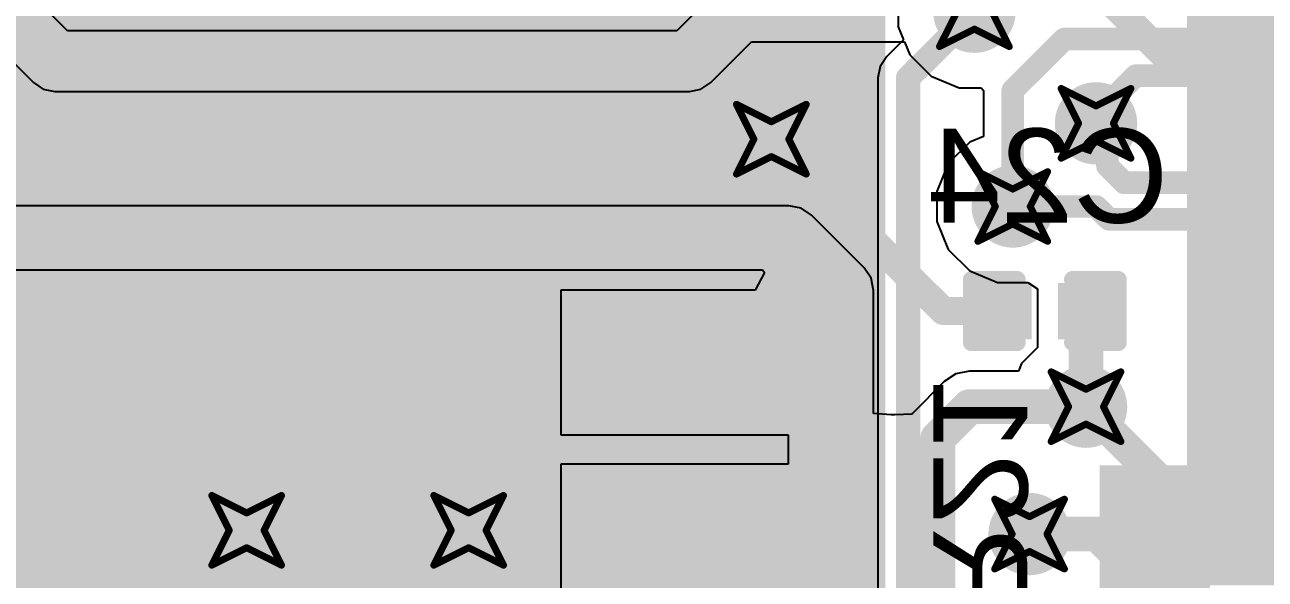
# Model space of a CAD drawing. Header units: inches. Extents: x -6 to 328, y -12 to 81.
# Drawn here: x 13.58 to 22.62, y 15.83 to 19.87 of the extents above; entities that cross this region are included whole.
import ezdxf

# ---------------------------------------------------------------- set-up
doc = ezdxf.new("R2010")
doc.units = ezdxf.units.IN
for name, color, linetype in [('Bottom Layer', 5, 'Continuous'), ('Bottom Overlay', 54, 'Continuous'), ('Bottom Paste', 16, 'Continuous'), ('Bottom Solder', 6, 'Continuous'), ('Drill Drawing', 1, 'Continuous'), ('Top Layer', 1, 'Continuous'), ('Top Paste', 8, 'Continuous'), ('Top Solder', 216, 'Continuous'), ('Via Holes', 16, 'Continuous')]:
    doc.layers.add(name, color=color, linetype=linetype)
doc.styles.add('Arial', font='', dxfattribs={"height": 0.2})
doc.styles.get('Arial').set_extended_font_data('Arial')

# ---------------------------------------------------------------- blocks, each defined once
blk = doc.blocks.new('TLE5012BE5000FUMA1_B_7')
at = {"layer": 'Bottom Layer'}
for points in [[(-3.5, 2.23), (-2.19, 2.23), (-2.19, 1.58), (-3.5, 1.58)], [(2.19, 2.23), (3.5, 2.23), (3.5, 1.58), (2.19, 1.58)], [(-3.5, 0.96), (-2.19, 0.96), (-2.19, 0.31), (-3.5, 0.31)], [(2.19, 0.96), (3.5, 0.96), (3.5, 0.31), (2.19, 0.31)], [(-3.5, -0.31), (-2.19, -0.31), (-2.19, -0.96), (-3.5, -0.96)], [(2.19, -0.31), (3.5, -0.31), (3.5, -0.96), (2.19, -0.96)], [(-3.5, -1.58), (-2.19, -1.58), (-2.19, -2.23), (-3.5, -2.23)], [(2.19, -1.58), (3.5, -1.58), (3.5, -2.23), (2.19, -2.23)]]:
    blk.add_hatch(color=5, dxfattribs=at).paths.add_polyline_path(points)
at = {"layer": 'Bottom Paste'}
for points in [[(-3.5, 2.23), (-2.19, 2.23), (-2.19, 1.58), (-3.5, 1.58)], [(2.19, 2.23), (3.5, 2.23), (3.5, 1.58), (2.19, 1.58)], [(-3.5, 0.96), (-2.19, 0.96), (-2.19, 0.31), (-3.5, 0.31)], [(2.19, 0.96), (3.5, 0.96), (3.5, 0.31), (2.19, 0.31)], [(-3.5, -0.31), (-2.19, -0.31), (-2.19, -0.96), (-3.5, -0.96)], [(2.19, -0.31), (3.5, -0.31), (3.5, -0.96), (2.19, -0.96)], [(-3.5, -1.58), (-2.19, -1.58), (-2.19, -2.23), (-3.5, -2.23)], [(2.19, -1.58), (3.5, -1.58), (3.5, -2.23), (2.19, -2.23)]]:
    blk.add_hatch(color=16, dxfattribs=at).paths.add_polyline_path(points)
at = {"layer": 'Bottom Solder'}
for points in [[(-3.6016, 2.3316), (-2.0884, 2.3316), (-2.0884, 1.4784), (-3.6016, 1.4784)], [(2.0884, 2.3316), (3.6016, 2.3316), (3.6016, 1.4784), (2.0884, 1.4784)], [(-3.6016, 1.0616), (-2.0884, 1.0616), (-2.0884, 0.2084), (-3.6016, 0.2084)], [(2.0884, 1.0616), (3.6016, 1.0616), (3.6016, 0.2084), (2.0884, 0.2084)], [(-3.6016, -0.2084), (-2.0884, -0.2084), (-2.0884, -1.0616), (-3.6016, -1.0616)], [(2.0884, -0.2084), (3.6016, -0.2084), (3.6016, -1.0616), (2.0884, -1.0616)], [(-3.6016, -1.4784), (-2.0884, -1.4784), (-2.0884, -2.3316), (-3.6016, -2.3316)], [(2.0884, -1.4784), (3.6016, -1.4784), (3.6016, -2.3316), (2.0884, -2.3316)]]:
    blk.add_hatch(color=6, dxfattribs=at).paths.add_polyline_path(points)
at = {"layer": 'Bottom Overlay'}
for points in [[(1.9304, 2.5146, 0.127, 0.127, 0), (-1.9558, 2.5146, 0.127, 0.127, 0)], [(1.9304, -2.5146, 0.127, 0.127, 0), (-1.9558, -2.5146, 0.127, 0.127, 0)]]:
    blk.add_lwpolyline(points, format="xyseb", dxfattribs=at)
for points in [[(-1.9875, 2.5146, 0.0635, 0.0635, 1), (-1.9241, 2.5146, 0.0635, 0.0635, 1)], [(1.8986, 2.5146, 0.0635, 0.0635, 1), (1.9622, 2.5146, 0.0635, 0.0635, 1)], [(-3.7084, -1.9558, 0.254, 0.254, 1), (-3.9624, -1.9558, 0.254, 0.254, 1)], [(-4.0259, -1.9558, 0.127, 0.127, 1), (-3.8989, -1.9558, 0.127, 0.127, 1)], [(-3.7719, -1.9558, 0.127, 0.127, 1), (-3.6449, -1.9558, 0.127, 0.127, 1)], [(-1.9875, -2.5146, 0.0635, 0.0635, 1), (-1.9241, -2.5146, 0.0635, 0.0635, 1)], [(1.8986, -2.5146, 0.0635, 0.0635, 1), (1.9622, -2.5146, 0.0635, 0.0635, 1)]]:
    blk.add_lwpolyline(points, format="xyseb", close=True, dxfattribs=at)
blk = doc.blocks.new('LAN9255_ZMX019_9')
at = {"layer": 'Top Layer'}
for points in [[(-3.3, 8.45), (-3.3, 6.95), (-3.5, 6.95), (-3.5, 8.45)], [(-2.9, 8.45), (-2.9, 6.95), (-3.1, 6.95), (-3.1, 8.45)], [(-2.5, 8.45), (-2.5, 6.95), (-2.7, 6.95), (-2.7, 8.45)], [(-2.1, 8.45), (-2.1, 6.95), (-2.3, 6.95), (-2.3, 8.45)], [(-1.7, 8.45), (-1.7, 6.95), (-1.9, 6.95), (-1.9, 8.45)], [(-1.3, 8.45), (-1.3, 6.95), (-1.5, 6.95), (-1.5, 8.45)], [(-0.9, 8.45), (-0.9, 6.95), (-1.1, 6.95), (-1.1, 8.45)], [(-0.5, 8.45), (-0.5, 6.95), (-0.7, 6.95), (-0.7, 8.45)], [(-0.1, 8.45), (-0.1, 6.95), (-0.3, 6.95), (-0.3, 8.45)], [(0.3, 8.45), (0.3, 6.95), (0.1, 6.95), (0.1, 8.45)], [(-4.55, -4.55), (-4.55, 4.55), (4.55, 4.55), (4.55, -4.55)]]:
    blk.add_hatch(color=1, dxfattribs=at).paths.add_polyline_path(points)
at = {"layer": 'Top Paste'}
for points in [[(-3.3, 8.45), (-3.3, 6.95), (-3.5, 6.95), (-3.5, 8.45)], [(-2.9, 8.45), (-2.9, 6.95), (-3.1, 6.95), (-3.1, 8.45)], [(-2.5, 8.45), (-2.5, 6.95), (-2.7, 6.95), (-2.7, 8.45)], [(-2.1, 8.45), (-2.1, 6.95), (-2.3, 6.95), (-2.3, 8.45)], [(-1.7, 8.45), (-1.7, 6.95), (-1.9, 6.95), (-1.9, 8.45)], [(-1.3, 8.45), (-1.3, 6.95), (-1.5, 6.95), (-1.5, 8.45)], [(-0.9, 8.45), (-0.9, 6.95), (-1.1, 6.95), (-1.1, 8.45)], [(-0.5, 8.45), (-0.5, 6.95), (-0.7, 6.95), (-0.7, 8.45)], [(-0.1, 8.45), (-0.1, 6.95), (-0.3, 6.95), (-0.3, 8.45)], [(0.3, 8.45), (0.3, 6.95), (0.1, 6.95), (0.1, 8.45)], [(-4.55, -4.55), (-4.55, 4.55), (4.55, 4.55), (4.55, -4.55)]]:
    blk.add_hatch(color=8, dxfattribs=at).paths.add_polyline_path(points)
at = {"layer": 'Top Solder'}
for points in [[(-3.5984, 8.5516), (-3.5984, 6.8484), (-4.0016, 6.8484), (-4.0016, 8.5516)], [(-3.1984, 8.5516), (-3.1984, 6.8484), (-3.6016, 6.8484), (-3.6016, 8.5516)], [(-2.7984, 8.5516), (-2.7984, 6.8484), (-3.2016, 6.8484), (-3.2016, 8.5516)], [(-2.3984, 8.5516), (-2.3984, 6.8484), (-2.8016, 6.8484), (-2.8016, 8.5516)], [(-1.9984, 8.5516), (-1.9984, 6.8484), (-2.4016, 6.8484), (-2.4016, 8.5516)], [(-1.5984, 8.5516), (-1.5984, 6.8484), (-2.0016, 6.8484), (-2.0016, 8.5516)], [(-1.1984, 8.5516), (-1.1984, 6.8484), (-1.6016, 6.8484), (-1.6016, 8.5516)], [(-0.7984, 8.5516), (-0.7984, 6.8484), (-1.2016, 6.8484), (-1.2016, 8.5516)], [(-0.3984, 8.5516), (-0.3984, 6.8484), (-0.8016, 6.8484), (-0.8016, 8.5516)], [(0.0016, 8.5516), (0.0016, 6.8484), (-0.4016, 6.8484), (-0.4016, 8.5516)], [(0.4016, 8.5516), (0.4016, 6.8484), (-0.0016, 6.8484), (-0.0016, 8.5516)], [(-4.6516, -4.6516), (-4.6516, 4.6516), (4.6516, 4.6516), (4.6516, -4.6516)]]:
    blk.add_hatch(color=216, dxfattribs=at).paths.add_polyline_path(points)
blk = doc.blocks.new('R___0201_B_12')
at = {"layer": 'Bottom Layer'}
for points in [[(-0.41, 0.185), (-0.14, 0.185), (-0.14, -0.185), (-0.41, -0.185)], [(0.14, 0.185), (0.41, 0.185), (0.41, -0.185), (0.14, -0.185)]]:
    blk.add_hatch(color=5, dxfattribs=at).paths.add_polyline_path(points)
at = {"layer": 'Bottom Paste'}
for points in [[(-0.41, 0.185), (-0.14, 0.185), (-0.14, -0.185), (-0.41, -0.185)], [(0.14, 0.185), (0.41, 0.185), (0.41, -0.185), (0.14, -0.185)]]:
    blk.add_hatch(color=16, dxfattribs=at).paths.add_polyline_path(points)
at = {"layer": 'Bottom Solder'}
for points in [[(-0.465, 0.24), (-0.085, 0.24), (-0.085, -0.24), (-0.465, -0.24)], [(0.085, 0.24), (0.465, 0.24), (0.465, -0.24), (0.085, -0.24)]]:
    blk.add_hatch(color=6, dxfattribs=at).paths.add_polyline_path(points)
at = {"layer": 'Bottom Overlay'}
for points in [[(0.4826, 0.254, 0.127, 0.127, 0), (-0.4826, 0.254, 0.127, 0.127, 0)], [(-0.4826, -0.254, 0.127, 0.127, 0), (-0.4826, 0.254, 0.127, 0.127, 0)], [(0.4826, -0.254, 0.127, 0.127, 0), (0.4826, 0.254, 0.127, 0.127, 0)], [(0.4826, -0.254, 0.127, 0.127, 0), (-0.4826, -0.254, 0.127, 0.127, 0)]]:
    blk.add_lwpolyline(points, format="xyseb", dxfattribs=at)
for points in [[(-0.5143, 0.254, 0.0635, 0.0635, 1), (-0.4508, 0.254, 0.0635, 0.0635, 1)], [(-0.5143, 0.254, 0.0635, 0.0635, 1), (-0.4508, 0.254, 0.0635, 0.0635, 1)], [(0.4508, 0.254, 0.0635, 0.0635, 1), (0.5143, 0.254, 0.0635, 0.0635, 1)], [(0.4508, 0.254, 0.0635, 0.0635, 1), (0.5143, 0.254, 0.0635, 0.0635, 1)], [(-0.5143, -0.254, 0.0635, 0.0635, 1), (-0.4508, -0.254, 0.0635, 0.0635, 1)], [(-0.5143, -0.254, 0.0635, 0.0635, 1), (-0.4508, -0.254, 0.0635, 0.0635, 1)], [(0.4508, -0.254, 0.0635, 0.0635, 1), (0.5143, -0.254, 0.0635, 0.0635, 1)], [(0.4508, -0.254, 0.0635, 0.0635, 1), (0.5143, -0.254, 0.0635, 0.0635, 1)]]:
    blk.add_lwpolyline(points, format="xyseb", close=True, dxfattribs=at)
blk = doc.blocks.new('IND_0603__1608_M_______B_39')
at = {"layer": 'Bottom Layer'}
for points in [[(-1, 0.4), (-0.4, 0.4), (-0.4, -0.4), (-1, -0.4)], [(0.4, 0.4), (1, 0.4), (1, -0.4), (0.4, -0.4)]]:
    blk.add_hatch(color=5, dxfattribs=at).paths.add_polyline_path(points)
at = {"layer": 'Bottom Paste'}
for points in [[(-1, 0.4), (-0.4, 0.4), (-0.4, -0.4), (-1, -0.4)], [(0.4, 0.4), (1, 0.4), (1, -0.4), (0.4, -0.4)]]:
    blk.add_hatch(color=16, dxfattribs=at).paths.add_polyline_path(points)
at = {"layer": 'Bottom Solder'}
for points in [[(-1.1016, 0.5016), (-0.2984, 0.5016), (-0.2984, -0.5016), (-1.1016, -0.5016)], [(0.2984, 0.5016), (1.1016, 0.5016), (1.1016, -0.5016), (0.2984, -0.5016)]]:
    blk.add_hatch(color=6, dxfattribs=at).paths.add_polyline_path(points)
at = {"layer": 'Bottom Overlay'}
for points in [[(0.2286, 0.4572, 0.127, 0.127, 0), (-0.2032, 0.4572, 0.127, 0.127, 0)], [(0.2286, -0.4572, 0.127, 0.127, 0), (-0.2032, -0.4572, 0.127, 0.127, 0)]]:
    blk.add_lwpolyline(points, format="xyseb", dxfattribs=at)
for points in [[(-0.2349, 0.4572, 0.0635, 0.0635, 1), (-0.1714, 0.4572, 0.0635, 0.0635, 1)], [(0.1968, 0.4572, 0.0635, 0.0635, 1), (0.2604, 0.4572, 0.0635, 0.0635, 1)], [(-0.2349, -0.4572, 0.0635, 0.0635, 1), (-0.1714, -0.4572, 0.0635, 0.0635, 1)], [(0.1968, -0.4572, 0.0635, 0.0635, 1), (0.2604, -0.4572, 0.0635, 0.0635, 1)]]:
    blk.add_lwpolyline(points, format="xyseb", close=True, dxfattribs=at)
blk = doc.blocks.new('CAP_0201_B_58')
at = {"layer": 'Bottom Layer'}
for points in [[(-0.45, 0.15), (-0.15, 0.15), (-0.15, -0.15), (-0.45, -0.15)], [(0.15, 0.15), (0.45, 0.15), (0.45, -0.15), (0.15, -0.15)]]:
    blk.add_hatch(color=5, dxfattribs=at).paths.add_polyline_path(points)
at = {"layer": 'Bottom Paste'}
for points in [[(-0.45, 0.15), (-0.15, 0.15), (-0.15, -0.15), (-0.45, -0.15)], [(0.15, 0.15), (0.45, 0.15), (0.45, -0.15), (0.15, -0.15)]]:
    blk.add_hatch(color=16, dxfattribs=at).paths.add_polyline_path(points)
at = {"layer": 'Bottom Solder'}
for points in [[(-0.505, 0.205), (-0.095, 0.205), (-0.095, -0.205), (-0.505, -0.205)], [(0.095, 0.205), (0.505, 0.205), (0.505, -0.205), (0.095, -0.205)]]:
    blk.add_hatch(color=6, dxfattribs=at).paths.add_polyline_path(points)
at = {"layer": 'Bottom Overlay'}
for points in [[(-0.5334, 0.2286, 0.127, 0.127, 0), (-0.5334, -0.2286, 0.127, 0.127, 0)], [(-0.2032, 0.2286, 0.127, 0.127, 0), (-0.5334, 0.2286, 0.127, 0.127, 0)], [(0.5334, 0.2286, 0.127, 0.127, 0), (0.2032, 0.2286, 0.127, 0.127, 0)], [(0.5334, 0.2286, 0.127, 0.127, 0), (0.5334, -0.2286, 0.127, 0.127, 0)], [(-0.2032, -0.2286, 0.127, 0.127, 0), (-0.5334, -0.2286, 0.127, 0.127, 0)], [(0.5334, -0.2286, 0.127, 0.127, 0), (0.2032, -0.2286, 0.127, 0.127, 0)]]:
    blk.add_lwpolyline(points, format="xyseb", dxfattribs=at)
for points in [[(-0.5651, 0.2286, 0.0635, 0.0635, 1), (-0.5016, 0.2286, 0.0635, 0.0635, 1)], [(-0.5651, 0.2286, 0.0635, 0.0635, 1), (-0.5016, 0.2286, 0.0635, 0.0635, 1)], [(-0.2349, 0.2286, 0.0635, 0.0635, 1), (-0.1714, 0.2286, 0.0635, 0.0635, 1)], [(0.1714, 0.2286, 0.0635, 0.0635, 1), (0.2349, 0.2286, 0.0635, 0.0635, 1)], [(0.5016, 0.2286, 0.0635, 0.0635, 1), (0.5651, 0.2286, 0.0635, 0.0635, 1)], [(0.5016, 0.2286, 0.0635, 0.0635, 1), (0.5651, 0.2286, 0.0635, 0.0635, 1)], [(-0.5651, -0.2286, 0.0635, 0.0635, 1), (-0.5016, -0.2286, 0.0635, 0.0635, 1)], [(-0.5651, -0.2286, 0.0635, 0.0635, 1), (-0.5016, -0.2286, 0.0635, 0.0635, 1)], [(-0.2349, -0.2286, 0.0635, 0.0635, 1), (-0.1714, -0.2286, 0.0635, 0.0635, 1)], [(0.1714, -0.2286, 0.0635, 0.0635, 1), (0.2349, -0.2286, 0.0635, 0.0635, 1)], [(0.5016, -0.2286, 0.0635, 0.0635, 1), (0.5651, -0.2286, 0.0635, 0.0635, 1)], [(0.5016, -0.2286, 0.0635, 0.0635, 1), (0.5651, -0.2286, 0.0635, 0.0635, 1)]]:
    blk.add_lwpolyline(points, format="xyseb", close=True, dxfattribs=at)

msp = doc.modelspace()

# ---------------------------------------------------------------- hatches: boundary and pattern name
at = {"layer": 'Bottom Layer'}
h = msp.add_hatch(color=5, dxfattribs=at)
edge = h.paths.add_edge_path()
edge.add_arc((20.4977, 19.9616), 0.3, 0, 360)
h = msp.add_hatch(color=5, dxfattribs=at)
edge = h.paths.add_edge_path()
edge.add_arc((21.3833, 19.1481), 0.3, 0, 360)
h = msp.add_hatch(color=5, dxfattribs=at)
edge = h.paths.add_edge_path()
edge.add_arc((19.019, 19.0325), 0.3, 0, 360)
h = msp.add_hatch(color=5, dxfattribs=at)
edge = h.paths.add_edge_path()
edge.add_arc((20.7772, 18.542), 0.3, 0, 360)
h = msp.add_hatch(color=5, dxfattribs=at)
edge = h.paths.add_edge_path()
edge.add_arc((21.3106, 17.083), 0.3, 0, 360)
h = msp.add_hatch(color=5, dxfattribs=at)
edge = h.paths.add_edge_path()
edge.add_arc((15.1984, 16.182), 0.3, 0, 360)
h = msp.add_hatch(color=5, dxfattribs=at)
edge = h.paths.add_edge_path()
edge.add_arc((16.8148, 16.182), 0.3, 0, 360)
h = msp.add_hatch(color=5, dxfattribs=at)
edge = h.paths.add_edge_path()
edge.add_arc((20.8994, 16.1547), 0.3, 0, 360)
at = {"layer": 'Top Layer'}
h = msp.add_hatch(color=1, dxfattribs=at)
edge = h.paths.add_edge_path()
edge.add_arc((20.4977, 19.9616), 0.3, 0, 360)
h = msp.add_hatch(color=1, dxfattribs=at)
edge = h.paths.add_edge_path()
edge.add_arc((21.3833, 19.1481), 0.3, 0, 360)
h = msp.add_hatch(color=1, dxfattribs=at)
edge = h.paths.add_edge_path()
edge.add_arc((19.019, 19.0325), 0.3, 0, 360)
h = msp.add_hatch(color=1, dxfattribs=at)
edge = h.paths.add_edge_path()
edge.add_arc((20.7772, 18.542), 0.3, 0, 360)
h = msp.add_hatch(color=1, dxfattribs=at)
edge = h.paths.add_edge_path()
edge.add_arc((21.3106, 17.083), 0.3, 0, 360)
h = msp.add_hatch(color=1, dxfattribs=at)
edge = h.paths.add_edge_path()
edge.add_arc((15.1984, 16.182), 0.3, 0, 360)
h = msp.add_hatch(color=1, dxfattribs=at)
edge = h.paths.add_edge_path()
edge.add_arc((16.8148, 16.182), 0.3, 0, 360)
h = msp.add_hatch(color=1, dxfattribs=at)
edge = h.paths.add_edge_path()
edge.add_arc((20.8994, 16.1547), 0.3, 0, 360)
at = {"layer": 'Via Holes'}
h = msp.add_hatch(color=7, dxfattribs=at)
edge = h.paths.add_edge_path()
edge.add_arc((20.4977, 19.9616), 0.15, 0, 360)
h = msp.add_hatch(color=7, dxfattribs=at)
edge = h.paths.add_edge_path()
edge.add_arc((21.3833, 19.1481), 0.15, 0, 360)
h = msp.add_hatch(color=7, dxfattribs=at)
edge = h.paths.add_edge_path()
edge.add_arc((19.019, 19.0325), 0.15, 0, 360)
h = msp.add_hatch(color=7, dxfattribs=at)
edge = h.paths.add_edge_path()
edge.add_arc((20.7772, 18.542), 0.15, 0, 360)
h = msp.add_hatch(color=7, dxfattribs=at)
edge = h.paths.add_edge_path()
edge.add_arc((21.3106, 17.083), 0.15, 0, 360)
h = msp.add_hatch(color=7, dxfattribs=at)
edge = h.paths.add_edge_path()
edge.add_arc((15.1984, 16.182), 0.15, 0, 360)
h = msp.add_hatch(color=7, dxfattribs=at)
edge = h.paths.add_edge_path()
edge.add_arc((16.8148, 16.182), 0.15, 0, 360)
h = msp.add_hatch(color=7, dxfattribs=at)
edge = h.paths.add_edge_path()
edge.add_arc((20.8994, 16.1547), 0.15, 0, 360)

# ---------------------------------------------------------------- linework, layer by layer
at = {"layer": 'Bottom Layer'}
for p, q in [((13.8929, 19.8211), (13.6185, 20.0954)), ((18.6273, 20.1172), (18.3312, 19.8211)), ((13.2427, 19.8486), (13.6461, 19.4453)), ((18.3312, 19.8211), (13.8929, 19.8211)), ((18.578, 19.4453), (18.8742, 19.7414)), ((18.8742, 19.7414), (19.9892, 19.7414)), ((19.9892, 19.7414), (20.028, 19.6478)), ((20.028, 19.6478), (20.1839, 19.4919)), ((13.6461, 19.4453), (13.7175, 19.3976)), ((18.5066, 19.3976), (18.578, 19.4453)), ((20.1839, 19.4919), (20.3875, 19.4076)), ((13.7175, 19.3976), (13.8017, 19.3808)), ((13.8017, 19.3808), (18.4224, 19.3808)), ((18.4224, 19.3808), (18.5066, 19.3976)), ((20.3875, 19.4076), (20.547, 19.4076)), ((20.547, 19.4076), (20.5635, 19.3874)), ((20.5635, 19.3874), (20.5635, 19.0531)), ((20.4634, 19.0117), (20.3075, 18.8558)), ((20.5635, 19.0531), (20.4634, 19.0117)), ((20.3075, 18.8558), (20.2232, 18.6522)), ((20.2232, 18.6522), (20.2232, 18.4318)), ((19.1469, 18.5465), (9.2448, 18.5465)), ((19.236, 18.5287), (19.1469, 18.5465)), ((19.3117, 18.4782), (19.236, 18.5287)), ((19.6954, 18.0945), (19.3117, 18.4782)), ((20.2232, 18.4318), (20.3075, 18.2282)), ((20.3075, 18.2282), (20.4634, 18.0723)), ((9.4694, 18.0803), (18.955, 18.0803)), ((18.955, 18.0803), (18.9684, 18.0602)), ((19.7459, 18.0188), (19.6954, 18.0945)), ((20.4634, 18.0723), (20.667, 17.988)), ((18.9684, 18.0602), (18.9005, 17.9332)), ((19.7637, 17.9297), (19.7459, 18.0188)), ((20.667, 17.988), (20.8874, 17.988)), ((20.8874, 17.988), (20.9574, 17.9412)), ((18.9005, 17.9332), (17.4868, 17.9332)), ((17.4868, 17.9332), (17.4868, 16.8768)), ((19.7637, 17.0333), (19.7637, 17.9297)), ((20.9574, 17.9412), (20.9574, 17.5133)), ((20.9574, 17.5133), (20.8409, 17.3968)), ((20.4608, 17.342), (20.3617, 17.3223)), ((20.8182, 17.342), (20.4608, 17.342)), ((20.8409, 17.3968), (20.8182, 17.342)), ((20.2777, 17.2661), (20.0482, 17.0366)), ((20.3617, 17.3223), (20.2777, 17.2661)), ((19.8907, 17.0232), (19.7637, 17.0333)), ((19.9188, 17.0232), (19.8907, 17.0232)), ((20.0433, 17.0293), (19.9188, 17.0232)), ((20.0482, 17.0366), (20.0433, 17.0293)), ((17.4868, 16.8768), (19.1424, 16.8768)), ((19.1424, 16.8768), (19.1424, 16.6632)), ((19.1424, 16.6632), (17.4868, 16.6632)), ((17.4868, 16.6632), (17.4868, 15.6068))]:
    msp.add_line(p, q, dxfattribs=at)
for points in [[(13.3984, 20.0043, 0.1778, 0.1778, 0), (13.8017, 19.6009, 0.1778, 0.1778, 0)], [(18.4224, 19.6009, 0.1778, 0.1778, 0), (18.783, 19.9616, 0.1778, 0.1778, 0)], [(20.7772, 19.3874, 0.1651, 0.1651, 0), (21.152, 19.7622, 0.1651, 0.1651, 0)], [(21.152, 19.7622, 0.1651, 0.1651, 0), (25.8556, 19.7622, 0.1651, 0.1651, 0)], [(13.8017, 19.6009, 0.1778, 0.1778, 0), (18.4224, 19.6009, 0.1778, 0.1778, 0)], [(21.3833, 19.2051, 0.1651, 0.1651, 0), (21.6737, 19.4955, 0.1651, 0.1651, 0)], [(21.6737, 19.4955, 0.1651, 0.1651, 0), (25.7452, 19.4955, 0.1651, 0.1651, 0)], [(20.7772, 18.542, 0.1651, 0.1651, 0), (20.7772, 19.3874, 0.1651, 0.1651, 0)], [(21.3833, 19.1481, 0.1651, 0.1651, 0), (21.3833, 19.2051, 0.1651, 0.1651, 0)], [(19.019, 19.0325, 0.2032, 0.2032, 0), (20.2715, 17.78, 0.2032, 0.2032, 0)], [(9.2448, 18.3134, 0.2032, 0.2032, 0), (19.1469, 18.3134, 0.2032, 0.2032, 0)], [(19.1469, 18.3134, 0.2032, 0.2032, 0), (19.5306, 17.9297, 0.2032, 0.2032, 0)], [(19.5306, 16.685, 0.2032, 0.2032, 0), (19.5306, 17.9297, 0.2032, 0.2032, 0)], [(21.3106, 17.083, 0.254, 0.254, 0), (21.3106, 17.78, 0.254, 0.254, 0)], [(20.2715, 17.78, 0.2032, 0.2032, 0), (20.7106, 17.78, 0.2032, 0.2032, 0)], [(20.2313, 16.8535, 0.254, 0.254, 0), (20.4608, 17.083, 0.254, 0.254, 0)], [(20.4608, 17.083, 0.254, 0.254, 0), (21.3106, 17.083, 0.254, 0.254, 0)], [(20.2313, 15.6069, 0.254, 0.254, 0), (20.2313, 16.8535, 0.254, 0.254, 0)], [(18.345, 16.135, 0.254, 0.254, 0), (19.5306, 16.135, 0.254, 0.254, 0)], [(20.8994, 16.1547, 0.254, 0.254, 0), (21.8108, 16.1547, 0.254, 0.254, 0)]]:
    msp.add_lwpolyline(points, format="xyseb", dxfattribs=at)
for points in [[(21.1107, 19.7622, 0.0825, 0.0825, 1), (21.1932, 19.7622, 0.0825, 0.0825, 1)], [(21.1107, 19.7622, 0.0825, 0.0825, 1), (21.1932, 19.7622, 0.0825, 0.0825, 1)], [(13.7573, 19.6009, 0.0889, 0.0889, 1), (13.8462, 19.6009, 0.0889, 0.0889, 1)], [(13.7573, 19.6009, 0.0889, 0.0889, 1), (13.8462, 19.6009, 0.0889, 0.0889, 1)], [(18.3779, 19.6009, 0.0889, 0.0889, 1), (18.4668, 19.6009, 0.0889, 0.0889, 1)], [(18.3779, 19.6009, 0.0889, 0.0889, 1), (18.4668, 19.6009, 0.0889, 0.0889, 1)], [(21.6324, 19.4955, 0.0825, 0.0825, 1), (21.715, 19.4955, 0.0825, 0.0825, 1)], [(21.6324, 19.4955, 0.0825, 0.0825, 1), (21.715, 19.4955, 0.0825, 0.0825, 1)], [(20.7359, 19.3874, 0.0825, 0.0825, 1), (20.8185, 19.3874, 0.0825, 0.0825, 1)], [(20.7359, 19.3874, 0.0825, 0.0825, 1), (20.8185, 19.3874, 0.0825, 0.0825, 1)], [(21.3421, 19.2051, 0.0825, 0.0825, 1), (21.4246, 19.2051, 0.0825, 0.0825, 1)], [(21.3421, 19.2051, 0.0825, 0.0825, 1), (21.4246, 19.2051, 0.0825, 0.0825, 1)], [(21.3421, 19.1481, 0.0825, 0.0825, 1), (21.4246, 19.1481, 0.0825, 0.0825, 1)], [(18.9682, 19.0325, 0.1016, 0.1016, 1), (19.0698, 19.0325, 0.1016, 0.1016, 1)], [(20.7359, 18.542, 0.0825, 0.0825, 1), (20.8185, 18.542, 0.0825, 0.0825, 1)], [(19.0961, 18.3134, 0.1016, 0.1016, 1), (19.1977, 18.3134, 0.1016, 0.1016, 1)], [(19.0961, 18.3134, 0.1016, 0.1016, 1), (19.1977, 18.3134, 0.1016, 0.1016, 1)], [(19.4798, 17.9297, 0.1016, 0.1016, 1), (19.5814, 17.9297, 0.1016, 0.1016, 1)], [(19.4798, 17.9297, 0.1016, 0.1016, 1), (19.5814, 17.9297, 0.1016, 0.1016, 1)], [(21.2471, 17.78, 0.127, 0.127, 1), (21.3741, 17.78, 0.127, 0.127, 1)], [(20.2207, 17.78, 0.1016, 0.1016, 1), (20.3223, 17.78, 0.1016, 0.1016, 1)], [(20.2207, 17.78, 0.1016, 0.1016, 1), (20.3223, 17.78, 0.1016, 0.1016, 1)], [(20.6598, 17.78, 0.1016, 0.1016, 1), (20.7614, 17.78, 0.1016, 0.1016, 1)], [(20.3973, 17.083, 0.127, 0.127, 1), (20.5243, 17.083, 0.127, 0.127, 1)], [(20.3973, 17.083, 0.127, 0.127, 1), (20.5243, 17.083, 0.127, 0.127, 1)], [(21.2471, 17.083, 0.127, 0.127, 1), (21.3741, 17.083, 0.127, 0.127, 1)], [(21.2471, 17.083, 0.127, 0.127, 1), (21.3741, 17.083, 0.127, 0.127, 1)], [(20.1678, 16.8535, 0.127, 0.127, 1), (20.2948, 16.8535, 0.127, 0.127, 1)], [(20.1678, 16.8535, 0.127, 0.127, 1), (20.2948, 16.8535, 0.127, 0.127, 1)], [(19.4798, 16.685, 0.1016, 0.1016, 1), (19.5814, 16.685, 0.1016, 0.1016, 1)], [(18.2815, 16.135, 0.127, 0.127, 1), (18.4085, 16.135, 0.127, 0.127, 1)], [(19.4671, 16.135, 0.127, 0.127, 1), (19.5941, 16.135, 0.127, 0.127, 1)], [(20.8359, 16.1547, 0.127, 0.127, 1), (20.9629, 16.1547, 0.127, 0.127, 1)], [(21.7473, 16.1547, 0.127, 0.127, 1), (21.8743, 16.1547, 0.127, 0.127, 1)]]:
    msp.add_lwpolyline(points, format="xyseb", close=True, dxfattribs=at)
at = {"layer": 'Drill Drawing'}
for points in [[(20.2437, 19.7076, 0.0508, 0.0508, 0), (20.3707, 19.9616, 0.0508, 0.0508, 0)], [(20.6247, 19.9616, 0.0508, 0.0508, 0), (20.7517, 19.7076, 0.0508, 0.0508, 0)], [(20.2437, 19.7076, 0.0508, 0.0508, 0), (20.4977, 19.8346, 0.0508, 0.0508, 0)], [(20.4977, 19.8346, 0.0508, 0.0508, 0), (20.7517, 19.7076, 0.0508, 0.0508, 0)], [(21.1293, 19.4021, 0.0508, 0.0508, 0), (21.3833, 19.2751, 0.0508, 0.0508, 0)], [(21.1293, 19.4021, 0.0508, 0.0508, 0), (21.2563, 19.1481, 0.0508, 0.0508, 0)], [(21.3833, 19.2751, 0.0508, 0.0508, 0), (21.6373, 19.4021, 0.0508, 0.0508, 0)], [(21.5103, 19.1481, 0.0508, 0.0508, 0), (21.6373, 19.4021, 0.0508, 0.0508, 0)], [(18.765, 19.2865, 0.0508, 0.0508, 0), (19.019, 19.1595, 0.0508, 0.0508, 0)], [(18.765, 19.2865, 0.0508, 0.0508, 0), (18.892, 19.0325, 0.0508, 0.0508, 0)], [(19.019, 19.1595, 0.0508, 0.0508, 0), (19.273, 19.2865, 0.0508, 0.0508, 0)], [(19.146, 19.0325, 0.0508, 0.0508, 0), (19.273, 19.2865, 0.0508, 0.0508, 0)], [(21.1293, 18.8941, 0.0508, 0.0508, 0), (21.2563, 19.1481, 0.0508, 0.0508, 0)], [(21.5103, 19.1481, 0.0508, 0.0508, 0), (21.6373, 18.8941, 0.0508, 0.0508, 0)], [(18.765, 18.7785, 0.0508, 0.0508, 0), (18.892, 19.0325, 0.0508, 0.0508, 0)], [(19.146, 19.0325, 0.0508, 0.0508, 0), (19.273, 18.7785, 0.0508, 0.0508, 0)], [(21.1293, 18.8941, 0.0508, 0.0508, 0), (21.3833, 19.0211, 0.0508, 0.0508, 0)], [(21.3833, 19.0211, 0.0508, 0.0508, 0), (21.6373, 18.8941, 0.0508, 0.0508, 0)], [(18.765, 18.7785, 0.0508, 0.0508, 0), (19.019, 18.9055, 0.0508, 0.0508, 0)], [(19.019, 18.9055, 0.0508, 0.0508, 0), (19.273, 18.7785, 0.0508, 0.0508, 0)], [(20.5232, 18.796, 0.0508, 0.0508, 0), (20.7772, 18.669, 0.0508, 0.0508, 0)], [(20.5232, 18.796, 0.0508, 0.0508, 0), (20.6502, 18.542, 0.0508, 0.0508, 0)], [(20.7772, 18.669, 0.0508, 0.0508, 0), (21.0312, 18.796, 0.0508, 0.0508, 0)], [(20.9042, 18.542, 0.0508, 0.0508, 0), (21.0312, 18.796, 0.0508, 0.0508, 0)], [(20.5232, 18.288, 0.0508, 0.0508, 0), (20.6502, 18.542, 0.0508, 0.0508, 0)], [(20.9042, 18.542, 0.0508, 0.0508, 0), (21.0312, 18.288, 0.0508, 0.0508, 0)], [(20.5232, 18.288, 0.0508, 0.0508, 0), (20.7772, 18.415, 0.0508, 0.0508, 0)], [(20.7772, 18.415, 0.0508, 0.0508, 0), (21.0312, 18.288, 0.0508, 0.0508, 0)], [(21.0566, 17.337, 0.0508, 0.0508, 0), (21.3106, 17.21, 0.0508, 0.0508, 0)], [(21.0566, 17.337, 0.0508, 0.0508, 0), (21.1836, 17.083, 0.0508, 0.0508, 0)], [(21.3106, 17.21, 0.0508, 0.0508, 0), (21.5646, 17.337, 0.0508, 0.0508, 0)], [(21.4376, 17.083, 0.0508, 0.0508, 0), (21.5646, 17.337, 0.0508, 0.0508, 0)], [(21.0566, 16.829, 0.0508, 0.0508, 0), (21.1836, 17.083, 0.0508, 0.0508, 0)], [(21.4376, 17.083, 0.0508, 0.0508, 0), (21.5646, 16.829, 0.0508, 0.0508, 0)], [(21.0566, 16.829, 0.0508, 0.0508, 0), (21.3106, 16.956, 0.0508, 0.0508, 0)], [(21.3106, 16.956, 0.0508, 0.0508, 0), (21.5646, 16.829, 0.0508, 0.0508, 0)], [(14.9444, 16.436, 0.0508, 0.0508, 0), (15.1984, 16.309, 0.0508, 0.0508, 0)], [(14.9444, 16.436, 0.0508, 0.0508, 0), (15.0714, 16.182, 0.0508, 0.0508, 0)], [(15.1984, 16.309, 0.0508, 0.0508, 0), (15.4524, 16.436, 0.0508, 0.0508, 0)], [(15.3254, 16.182, 0.0508, 0.0508, 0), (15.4524, 16.436, 0.0508, 0.0508, 0)], [(16.5608, 16.436, 0.0508, 0.0508, 0), (16.8148, 16.309, 0.0508, 0.0508, 0)], [(16.5608, 16.436, 0.0508, 0.0508, 0), (16.6878, 16.182, 0.0508, 0.0508, 0)], [(16.8148, 16.309, 0.0508, 0.0508, 0), (17.0688, 16.436, 0.0508, 0.0508, 0)], [(16.9418, 16.182, 0.0508, 0.0508, 0), (17.0688, 16.436, 0.0508, 0.0508, 0)], [(20.6454, 16.4087, 0.0508, 0.0508, 0), (20.8994, 16.2817, 0.0508, 0.0508, 0)], [(20.6454, 16.4087, 0.0508, 0.0508, 0), (20.7724, 16.1547, 0.0508, 0.0508, 0)], [(20.8994, 16.2817, 0.0508, 0.0508, 0), (21.1534, 16.4087, 0.0508, 0.0508, 0)], [(21.0264, 16.1547, 0.0508, 0.0508, 0), (21.1534, 16.4087, 0.0508, 0.0508, 0)], [(14.9444, 15.928, 0.0508, 0.0508, 0), (15.0714, 16.182, 0.0508, 0.0508, 0)], [(15.3254, 16.182, 0.0508, 0.0508, 0), (15.4524, 15.928, 0.0508, 0.0508, 0)], [(16.5608, 15.928, 0.0508, 0.0508, 0), (16.6878, 16.182, 0.0508, 0.0508, 0)], [(16.9418, 16.182, 0.0508, 0.0508, 0), (17.0688, 15.928, 0.0508, 0.0508, 0)], [(20.6454, 15.9007, 0.0508, 0.0508, 0), (20.7724, 16.1547, 0.0508, 0.0508, 0)], [(21.0264, 16.1547, 0.0508, 0.0508, 0), (21.1534, 15.9007, 0.0508, 0.0508, 0)], [(14.9444, 15.928, 0.0508, 0.0508, 0), (15.1984, 16.055, 0.0508, 0.0508, 0)], [(15.1984, 16.055, 0.0508, 0.0508, 0), (15.4524, 15.928, 0.0508, 0.0508, 0)], [(16.5608, 15.928, 0.0508, 0.0508, 0), (16.8148, 16.055, 0.0508, 0.0508, 0)], [(16.8148, 16.055, 0.0508, 0.0508, 0), (17.0688, 15.928, 0.0508, 0.0508, 0)], [(20.6454, 15.9007, 0.0508, 0.0508, 0), (20.8994, 16.0277, 0.0508, 0.0508, 0)], [(20.8994, 16.0277, 0.0508, 0.0508, 0), (21.1534, 15.9007, 0.0508, 0.0508, 0)]]:
    msp.add_lwpolyline(points, format="xyseb", dxfattribs=at)
for points in [[(20.485, 19.8346, 0.0254, 0.0254, 1), (20.5104, 19.8346, 0.0254, 0.0254, 1)], [(20.485, 19.8346, 0.0254, 0.0254, 1), (20.5104, 19.8346, 0.0254, 0.0254, 1)], [(20.231, 19.7076, 0.0254, 0.0254, 1), (20.2564, 19.7076, 0.0254, 0.0254, 1)], [(20.231, 19.7076, 0.0254, 0.0254, 1), (20.2564, 19.7076, 0.0254, 0.0254, 1)], [(20.739, 19.7076, 0.0254, 0.0254, 1), (20.7644, 19.7076, 0.0254, 0.0254, 1)], [(20.739, 19.7076, 0.0254, 0.0254, 1), (20.7644, 19.7076, 0.0254, 0.0254, 1)], [(21.1166, 19.4021, 0.0254, 0.0254, 1), (21.142, 19.4021, 0.0254, 0.0254, 1)], [(21.1166, 19.4021, 0.0254, 0.0254, 1), (21.142, 19.4021, 0.0254, 0.0254, 1)], [(21.6246, 19.4021, 0.0254, 0.0254, 1), (21.65, 19.4021, 0.0254, 0.0254, 1)], [(21.6246, 19.4021, 0.0254, 0.0254, 1), (21.65, 19.4021, 0.0254, 0.0254, 1)], [(18.7523, 19.2865, 0.0254, 0.0254, 1), (18.7777, 19.2865, 0.0254, 0.0254, 1)], [(18.7523, 19.2865, 0.0254, 0.0254, 1), (18.7777, 19.2865, 0.0254, 0.0254, 1)], [(19.2603, 19.2865, 0.0254, 0.0254, 1), (19.2857, 19.2865, 0.0254, 0.0254, 1)], [(19.2603, 19.2865, 0.0254, 0.0254, 1), (19.2857, 19.2865, 0.0254, 0.0254, 1)], [(21.3706, 19.2751, 0.0254, 0.0254, 1), (21.396, 19.2751, 0.0254, 0.0254, 1)], [(21.3706, 19.2751, 0.0254, 0.0254, 1), (21.396, 19.2751, 0.0254, 0.0254, 1)], [(19.0063, 19.1595, 0.0254, 0.0254, 1), (19.0317, 19.1595, 0.0254, 0.0254, 1)], [(19.0063, 19.1595, 0.0254, 0.0254, 1), (19.0317, 19.1595, 0.0254, 0.0254, 1)], [(21.2436, 19.1481, 0.0254, 0.0254, 1), (21.269, 19.1481, 0.0254, 0.0254, 1)], [(21.2436, 19.1481, 0.0254, 0.0254, 1), (21.269, 19.1481, 0.0254, 0.0254, 1)], [(21.4976, 19.1481, 0.0254, 0.0254, 1), (21.523, 19.1481, 0.0254, 0.0254, 1)], [(21.4976, 19.1481, 0.0254, 0.0254, 1), (21.523, 19.1481, 0.0254, 0.0254, 1)], [(18.8793, 19.0325, 0.0254, 0.0254, 1), (18.9047, 19.0325, 0.0254, 0.0254, 1)], [(18.8793, 19.0325, 0.0254, 0.0254, 1), (18.9047, 19.0325, 0.0254, 0.0254, 1)], [(19.1333, 19.0325, 0.0254, 0.0254, 1), (19.1587, 19.0325, 0.0254, 0.0254, 1)], [(19.1333, 19.0325, 0.0254, 0.0254, 1), (19.1587, 19.0325, 0.0254, 0.0254, 1)], [(21.3706, 19.0211, 0.0254, 0.0254, 1), (21.396, 19.0211, 0.0254, 0.0254, 1)], [(21.3706, 19.0211, 0.0254, 0.0254, 1), (21.396, 19.0211, 0.0254, 0.0254, 1)], [(19.0063, 18.9055, 0.0254, 0.0254, 1), (19.0317, 18.9055, 0.0254, 0.0254, 1)], [(19.0063, 18.9055, 0.0254, 0.0254, 1), (19.0317, 18.9055, 0.0254, 0.0254, 1)], [(21.1166, 18.8941, 0.0254, 0.0254, 1), (21.142, 18.8941, 0.0254, 0.0254, 1)], [(21.1166, 18.8941, 0.0254, 0.0254, 1), (21.142, 18.8941, 0.0254, 0.0254, 1)], [(21.6246, 18.8941, 0.0254, 0.0254, 1), (21.65, 18.8941, 0.0254, 0.0254, 1)], [(21.6246, 18.8941, 0.0254, 0.0254, 1), (21.65, 18.8941, 0.0254, 0.0254, 1)], [(18.7523, 18.7785, 0.0254, 0.0254, 1), (18.7777, 18.7785, 0.0254, 0.0254, 1)], [(18.7523, 18.7785, 0.0254, 0.0254, 1), (18.7777, 18.7785, 0.0254, 0.0254, 1)], [(19.2603, 18.7785, 0.0254, 0.0254, 1), (19.2857, 18.7785, 0.0254, 0.0254, 1)], [(19.2603, 18.7785, 0.0254, 0.0254, 1), (19.2857, 18.7785, 0.0254, 0.0254, 1)], [(20.5105, 18.796, 0.0254, 0.0254, 1), (20.5359, 18.796, 0.0254, 0.0254, 1)], [(20.5105, 18.796, 0.0254, 0.0254, 1), (20.5359, 18.796, 0.0254, 0.0254, 1)], [(21.0185, 18.796, 0.0254, 0.0254, 1), (21.0439, 18.796, 0.0254, 0.0254, 1)], [(21.0185, 18.796, 0.0254, 0.0254, 1), (21.0439, 18.796, 0.0254, 0.0254, 1)], [(20.7645, 18.669, 0.0254, 0.0254, 1), (20.7899, 18.669, 0.0254, 0.0254, 1)], [(20.7645, 18.669, 0.0254, 0.0254, 1), (20.7899, 18.669, 0.0254, 0.0254, 1)], [(20.6375, 18.542, 0.0254, 0.0254, 1), (20.6629, 18.542, 0.0254, 0.0254, 1)], [(20.6375, 18.542, 0.0254, 0.0254, 1), (20.6629, 18.542, 0.0254, 0.0254, 1)], [(20.8915, 18.542, 0.0254, 0.0254, 1), (20.9169, 18.542, 0.0254, 0.0254, 1)], [(20.8915, 18.542, 0.0254, 0.0254, 1), (20.9169, 18.542, 0.0254, 0.0254, 1)], [(20.7645, 18.415, 0.0254, 0.0254, 1), (20.7899, 18.415, 0.0254, 0.0254, 1)], [(20.7645, 18.415, 0.0254, 0.0254, 1), (20.7899, 18.415, 0.0254, 0.0254, 1)], [(20.5105, 18.288, 0.0254, 0.0254, 1), (20.5359, 18.288, 0.0254, 0.0254, 1)], [(20.5105, 18.288, 0.0254, 0.0254, 1), (20.5359, 18.288, 0.0254, 0.0254, 1)], [(21.0185, 18.288, 0.0254, 0.0254, 1), (21.0439, 18.288, 0.0254, 0.0254, 1)], [(21.0185, 18.288, 0.0254, 0.0254, 1), (21.0439, 18.288, 0.0254, 0.0254, 1)], [(21.0439, 17.337, 0.0254, 0.0254, 1), (21.0693, 17.337, 0.0254, 0.0254, 1)], [(21.0439, 17.337, 0.0254, 0.0254, 1), (21.0693, 17.337, 0.0254, 0.0254, 1)], [(21.5519, 17.337, 0.0254, 0.0254, 1), (21.5773, 17.337, 0.0254, 0.0254, 1)], [(21.5519, 17.337, 0.0254, 0.0254, 1), (21.5773, 17.337, 0.0254, 0.0254, 1)], [(21.2979, 17.21, 0.0254, 0.0254, 1), (21.3233, 17.21, 0.0254, 0.0254, 1)], [(21.2979, 17.21, 0.0254, 0.0254, 1), (21.3233, 17.21, 0.0254, 0.0254, 1)], [(21.1709, 17.083, 0.0254, 0.0254, 1), (21.1963, 17.083, 0.0254, 0.0254, 1)], [(21.1709, 17.083, 0.0254, 0.0254, 1), (21.1963, 17.083, 0.0254, 0.0254, 1)], [(21.4249, 17.083, 0.0254, 0.0254, 1), (21.4503, 17.083, 0.0254, 0.0254, 1)], [(21.4249, 17.083, 0.0254, 0.0254, 1), (21.4503, 17.083, 0.0254, 0.0254, 1)], [(21.2979, 16.956, 0.0254, 0.0254, 1), (21.3233, 16.956, 0.0254, 0.0254, 1)], [(21.2979, 16.956, 0.0254, 0.0254, 1), (21.3233, 16.956, 0.0254, 0.0254, 1)], [(21.0439, 16.829, 0.0254, 0.0254, 1), (21.0693, 16.829, 0.0254, 0.0254, 1)], [(21.0439, 16.829, 0.0254, 0.0254, 1), (21.0693, 16.829, 0.0254, 0.0254, 1)], [(21.5519, 16.829, 0.0254, 0.0254, 1), (21.5773, 16.829, 0.0254, 0.0254, 1)], [(21.5519, 16.829, 0.0254, 0.0254, 1), (21.5773, 16.829, 0.0254, 0.0254, 1)], [(14.9317, 16.436, 0.0254, 0.0254, 1), (14.9571, 16.436, 0.0254, 0.0254, 1)], [(14.9317, 16.436, 0.0254, 0.0254, 1), (14.9571, 16.436, 0.0254, 0.0254, 1)], [(15.4397, 16.436, 0.0254, 0.0254, 1), (15.4651, 16.436, 0.0254, 0.0254, 1)], [(15.4397, 16.436, 0.0254, 0.0254, 1), (15.4651, 16.436, 0.0254, 0.0254, 1)], [(16.5481, 16.436, 0.0254, 0.0254, 1), (16.5735, 16.436, 0.0254, 0.0254, 1)], [(16.5481, 16.436, 0.0254, 0.0254, 1), (16.5735, 16.436, 0.0254, 0.0254, 1)], [(17.0561, 16.436, 0.0254, 0.0254, 1), (17.0815, 16.436, 0.0254, 0.0254, 1)], [(17.0561, 16.436, 0.0254, 0.0254, 1), (17.0815, 16.436, 0.0254, 0.0254, 1)], [(20.6327, 16.4087, 0.0254, 0.0254, 1), (20.6581, 16.4087, 0.0254, 0.0254, 1)], [(20.6327, 16.4087, 0.0254, 0.0254, 1), (20.6581, 16.4087, 0.0254, 0.0254, 1)], [(21.1407, 16.4087, 0.0254, 0.0254, 1), (21.1661, 16.4087, 0.0254, 0.0254, 1)], [(21.1407, 16.4087, 0.0254, 0.0254, 1), (21.1661, 16.4087, 0.0254, 0.0254, 1)], [(15.1857, 16.309, 0.0254, 0.0254, 1), (15.2111, 16.309, 0.0254, 0.0254, 1)], [(15.1857, 16.309, 0.0254, 0.0254, 1), (15.2111, 16.309, 0.0254, 0.0254, 1)], [(16.8021, 16.309, 0.0254, 0.0254, 1), (16.8275, 16.309, 0.0254, 0.0254, 1)], [(16.8021, 16.309, 0.0254, 0.0254, 1), (16.8275, 16.309, 0.0254, 0.0254, 1)], [(20.8867, 16.2817, 0.0254, 0.0254, 1), (20.9121, 16.2817, 0.0254, 0.0254, 1)], [(20.8867, 16.2817, 0.0254, 0.0254, 1), (20.9121, 16.2817, 0.0254, 0.0254, 1)], [(15.0587, 16.182, 0.0254, 0.0254, 1), (15.0841, 16.182, 0.0254, 0.0254, 1)], [(15.0587, 16.182, 0.0254, 0.0254, 1), (15.0841, 16.182, 0.0254, 0.0254, 1)], [(15.3127, 16.182, 0.0254, 0.0254, 1), (15.3381, 16.182, 0.0254, 0.0254, 1)], [(15.3127, 16.182, 0.0254, 0.0254, 1), (15.3381, 16.182, 0.0254, 0.0254, 1)], [(16.6751, 16.182, 0.0254, 0.0254, 1), (16.7005, 16.182, 0.0254, 0.0254, 1)], [(16.6751, 16.182, 0.0254, 0.0254, 1), (16.7005, 16.182, 0.0254, 0.0254, 1)], [(16.9291, 16.182, 0.0254, 0.0254, 1), (16.9545, 16.182, 0.0254, 0.0254, 1)], [(16.9291, 16.182, 0.0254, 0.0254, 1), (16.9545, 16.182, 0.0254, 0.0254, 1)], [(20.7597, 16.1547, 0.0254, 0.0254, 1), (20.7851, 16.1547, 0.0254, 0.0254, 1)], [(20.7597, 16.1547, 0.0254, 0.0254, 1), (20.7851, 16.1547, 0.0254, 0.0254, 1)], [(21.0137, 16.1547, 0.0254, 0.0254, 1), (21.0391, 16.1547, 0.0254, 0.0254, 1)], [(21.0137, 16.1547, 0.0254, 0.0254, 1), (21.0391, 16.1547, 0.0254, 0.0254, 1)], [(15.1857, 16.055, 0.0254, 0.0254, 1), (15.2111, 16.055, 0.0254, 0.0254, 1)], [(15.1857, 16.055, 0.0254, 0.0254, 1), (15.2111, 16.055, 0.0254, 0.0254, 1)], [(16.8021, 16.055, 0.0254, 0.0254, 1), (16.8275, 16.055, 0.0254, 0.0254, 1)], [(16.8021, 16.055, 0.0254, 0.0254, 1), (16.8275, 16.055, 0.0254, 0.0254, 1)], [(20.8867, 16.0277, 0.0254, 0.0254, 1), (20.9121, 16.0277, 0.0254, 0.0254, 1)], [(20.8867, 16.0277, 0.0254, 0.0254, 1), (20.9121, 16.0277, 0.0254, 0.0254, 1)], [(14.9317, 15.928, 0.0254, 0.0254, 1), (14.9571, 15.928, 0.0254, 0.0254, 1)], [(14.9317, 15.928, 0.0254, 0.0254, 1), (14.9571, 15.928, 0.0254, 0.0254, 1)], [(15.4397, 15.928, 0.0254, 0.0254, 1), (15.4651, 15.928, 0.0254, 0.0254, 1)], [(15.4397, 15.928, 0.0254, 0.0254, 1), (15.4651, 15.928, 0.0254, 0.0254, 1)], [(16.5481, 15.928, 0.0254, 0.0254, 1), (16.5735, 15.928, 0.0254, 0.0254, 1)], [(16.5481, 15.928, 0.0254, 0.0254, 1), (16.5735, 15.928, 0.0254, 0.0254, 1)], [(17.0561, 15.928, 0.0254, 0.0254, 1), (17.0815, 15.928, 0.0254, 0.0254, 1)], [(17.0561, 15.928, 0.0254, 0.0254, 1), (17.0815, 15.928, 0.0254, 0.0254, 1)], [(20.6327, 15.9007, 0.0254, 0.0254, 1), (20.6581, 15.9007, 0.0254, 0.0254, 1)], [(20.6327, 15.9007, 0.0254, 0.0254, 1), (20.6581, 15.9007, 0.0254, 0.0254, 1)], [(21.1407, 15.9007, 0.0254, 0.0254, 1), (21.1661, 15.9007, 0.0254, 0.0254, 1)], [(21.1407, 15.9007, 0.0254, 0.0254, 1), (21.1661, 15.9007, 0.0254, 0.0254, 1)]]:
    msp.add_lwpolyline(points, format="xyseb", close=True, dxfattribs=at)
at = {"layer": 'Top Layer'}
for p, q in [((19.9437, 20.0718), (19.9437, 19.8514)), ((19.9437, 19.8514), (19.9825, 19.7577)), ((19.9825, 19.7577), (19.8595, 19.6347)), ((19.8595, 19.6347), (19.8118, 19.5633)), ((19.8118, 19.5633), (19.7951, 19.4791)), ((19.7951, 19.4791), (19.7951, 14.3918))]:
    msp.add_line(p, q, dxfattribs=at)
for points in [[(20.8606, 20.6621, 0.2032, 0.2032, 0), (21.9407, 19.582, 0.2032, 0.2032, 0)], [(20.0152, 19.4791, 0.1778, 0.1778, 0), (20.4977, 19.9616, 0.1778, 0.1778, 0)], [(21.9407, 19.582, 0.2032, 0.2032, 0), (22.8984, 19.582, 0.2032, 0.2032, 0)], [(20.0152, 14.3918, 0.1778, 0.1778, 0), (20.0152, 19.4791, 0.1778, 0.1778, 0)], [(21.3833, 19.1481, 0.1651, 0.1651, 0), (21.4665, 19.0649, 0.1651, 0.1651, 0)], [(21.4665, 18.8371, 0.1651, 0.1651, 0), (21.4665, 19.0649, 0.1651, 0.1651, 0)], [(21.4665, 18.8371, 0.1651, 0.1651, 0), (21.5883, 18.7153, 0.1651, 0.1651, 0)], [(21.5883, 18.7153, 0.1651, 0.1651, 0), (22.1817, 18.7153, 0.1651, 0.1651, 0)], [(22.1817, 18.7153, 0.1651, 0.1651, 0), (22.2484, 18.782, 0.1651, 0.1651, 0)], [(22.2484, 18.782, 0.1651, 0.1651, 0), (22.8984, 18.782, 0.1651, 0.1651, 0)], [(20.7772, 18.542, 0.1651, 0.1651, 0), (21.3844, 18.542, 0.1651, 0.1651, 0)], [(21.3844, 18.542, 0.1651, 0.1651, 0), (21.4778, 18.4486, 0.1651, 0.1651, 0)], [(21.4778, 18.4486, 0.1651, 0.1651, 0), (22.1817, 18.4486, 0.1651, 0.1651, 0)], [(22.1817, 18.4486, 0.1651, 0.1651, 0), (22.2484, 18.382, 0.1651, 0.1651, 0)], [(22.2484, 18.382, 0.1651, 0.1651, 0), (22.8984, 18.382, 0.1651, 0.1651, 0)], [(21.3106, 17.083, 0.2286, 0.2286, 0), (22.0116, 16.382, 0.2286, 0.2286, 0)], [(22.0116, 16.382, 0.2286, 0.2286, 0), (22.8984, 16.382, 0.2286, 0.2286, 0)], [(20.8994, 16.1547, 0.254, 0.254, 0), (21.395, 16.1547, 0.254, 0.254, 0)], [(21.395, 16.1547, 0.254, 0.254, 0), (21.5677, 15.982, 0.254, 0.254, 0)], [(21.5677, 15.982, 0.254, 0.254, 0), (22.8984, 15.982, 0.254, 0.254, 0)]]:
    msp.add_lwpolyline(points, format="xyseb", dxfattribs=at)
for points in [[(21.8899, 19.582, 0.1016, 0.1016, 1), (21.9915, 19.582, 0.1016, 0.1016, 1)], [(21.8899, 19.582, 0.1016, 0.1016, 1), (21.9915, 19.582, 0.1016, 0.1016, 1)], [(19.9707, 19.4791, 0.0889, 0.0889, 1), (20.0597, 19.4791, 0.0889, 0.0889, 1)], [(19.9707, 19.4791, 0.0889, 0.0889, 1), (20.0597, 19.4791, 0.0889, 0.0889, 1)], [(21.3421, 19.1481, 0.0825, 0.0825, 1), (21.4246, 19.1481, 0.0825, 0.0825, 1)], [(21.4253, 19.0649, 0.0825, 0.0825, 1), (21.5078, 19.0649, 0.0825, 0.0825, 1)], [(21.4253, 19.0649, 0.0825, 0.0825, 1), (21.5078, 19.0649, 0.0825, 0.0825, 1)], [(21.4253, 18.8371, 0.0825, 0.0825, 1), (21.5078, 18.8371, 0.0825, 0.0825, 1)], [(21.4253, 18.8371, 0.0825, 0.0825, 1), (21.5078, 18.8371, 0.0825, 0.0825, 1)], [(21.547, 18.7153, 0.0825, 0.0825, 1), (21.6295, 18.7153, 0.0825, 0.0825, 1)], [(21.547, 18.7153, 0.0825, 0.0825, 1), (21.6295, 18.7153, 0.0825, 0.0825, 1)], [(22.1405, 18.7153, 0.0825, 0.0825, 1), (22.223, 18.7153, 0.0825, 0.0825, 1)], [(22.1405, 18.7153, 0.0825, 0.0825, 1), (22.223, 18.7153, 0.0825, 0.0825, 1)], [(22.2071, 18.782, 0.0825, 0.0825, 1), (22.2897, 18.782, 0.0825, 0.0825, 1)], [(22.2071, 18.782, 0.0825, 0.0825, 1), (22.2897, 18.782, 0.0825, 0.0825, 1)], [(20.7359, 18.542, 0.0825, 0.0825, 1), (20.8185, 18.542, 0.0825, 0.0825, 1)], [(21.3432, 18.542, 0.0825, 0.0825, 1), (21.4257, 18.542, 0.0825, 0.0825, 1)], [(21.3432, 18.542, 0.0825, 0.0825, 1), (21.4257, 18.542, 0.0825, 0.0825, 1)], [(21.4365, 18.4486, 0.0825, 0.0825, 1), (21.5191, 18.4486, 0.0825, 0.0825, 1)], [(21.4365, 18.4486, 0.0825, 0.0825, 1), (21.5191, 18.4486, 0.0825, 0.0825, 1)], [(22.1405, 18.4486, 0.0825, 0.0825, 1), (22.223, 18.4486, 0.0825, 0.0825, 1)], [(22.1405, 18.4486, 0.0825, 0.0825, 1), (22.223, 18.4486, 0.0825, 0.0825, 1)], [(22.2071, 18.382, 0.0825, 0.0825, 1), (22.2897, 18.382, 0.0825, 0.0825, 1)], [(22.2071, 18.382, 0.0825, 0.0825, 1), (22.2897, 18.382, 0.0825, 0.0825, 1)], [(21.2535, 17.083, 0.1143, 0.1143, 1), (21.3678, 17.083, 0.1143, 0.1143, 1)], [(21.9545, 16.382, 0.1143, 0.1143, 1), (22.0688, 16.382, 0.1143, 0.1143, 1)], [(21.9545, 16.382, 0.1143, 0.1143, 1), (22.0688, 16.382, 0.1143, 0.1143, 1)], [(20.8359, 16.1547, 0.127, 0.127, 1), (20.9629, 16.1547, 0.127, 0.127, 1)], [(21.3315, 16.1547, 0.127, 0.127, 1), (21.4585, 16.1547, 0.127, 0.127, 1)], [(21.3315, 16.1547, 0.127, 0.127, 1), (21.4585, 16.1547, 0.127, 0.127, 1)], [(21.5042, 15.982, 0.127, 0.127, 1), (21.6312, 15.982, 0.127, 0.127, 1)], [(21.5042, 15.982, 0.127, 0.127, 1), (21.6312, 15.982, 0.127, 0.127, 1)]]:
    msp.add_lwpolyline(points, format="xyseb", close=True, dxfattribs=at)

# ---------------------------------------------------------------- block references
for name, p, rotation in [('LAN9255_ZMX019_9', (15.1984, 16.182), 270), ('TLE5012BE5000FUMA1_B_7', (15.5, 15.5), 180), ('CAP_0201_B_58', (21.0106, 17.78), 180), ('R___0201_B_12', (19.5306, 16.41), 270), ('IND_0603__1608_M_______B_39', (22.5108, 16.1547), 180)]:
    msp.add_blockref(name, p, dxfattribs=dict(rotation=rotation))

# ---------------------------------------------------------------- texts
at = {"layer": 'Bottom Overlay', "style": 'Arial', "text_generation_flag": 2}
msp.add_text('C24', height=0.6858, dxfattribs=at).set_placement((21.911, 18.4239))
msp.add_text('R21', height=0.6858, rotation=270, dxfattribs=at).set_placement((20.1977, 15.5296))

doc.saveas('drawing.dxf')
